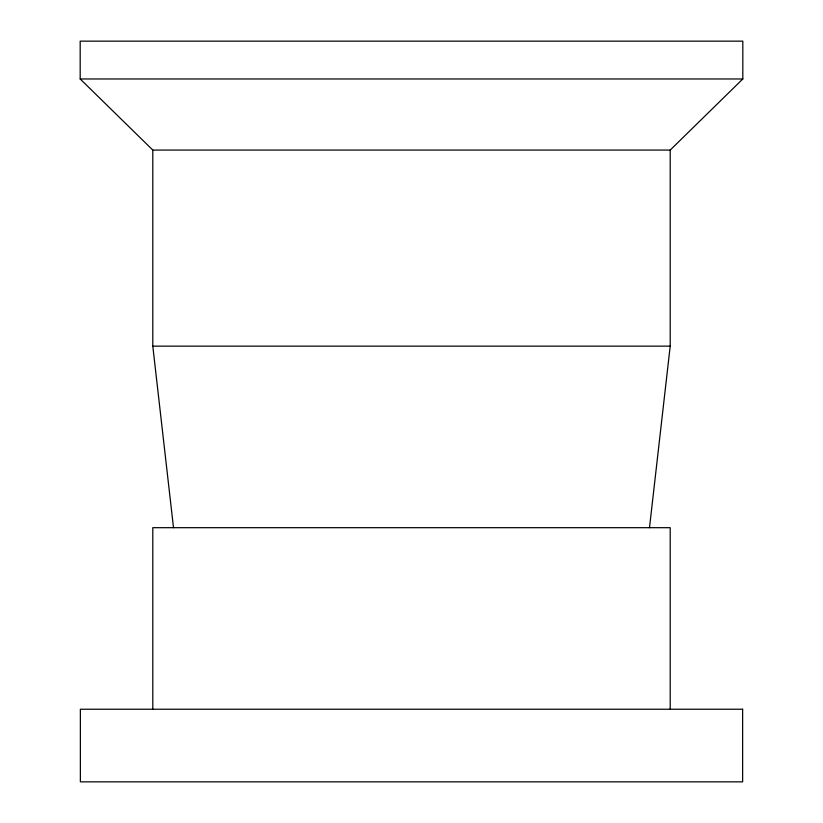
<?xml version="1.0" encoding="UTF-8"?>
<svg xmlns="http://www.w3.org/2000/svg" width="823" height="823" viewBox="0 0 823 823"><rect width="100%" height="100%" fill="white"/><g stroke="black" fill="none" stroke-linecap="round" stroke-linejoin="round"><path stroke-width="1.23" d="M649.501 527.687L670.2 346.144L670.2 150.074L742.819 78.967L742.819 41.15L80.181 41.15L80.181 78.967L152.8 150.074L670.2 150.074M80.181 78.967L742.819 78.967M152.8 150.074L152.8 346.144L670.2 346.144M152.8 346.144L173.499 527.687M670.2 709.231L670.2 527.687L152.8 527.687L152.8 709.231M742.634 709.231L80.366 709.231L80.366 781.85L742.634 781.85L742.634 709.231"/></g></svg>
